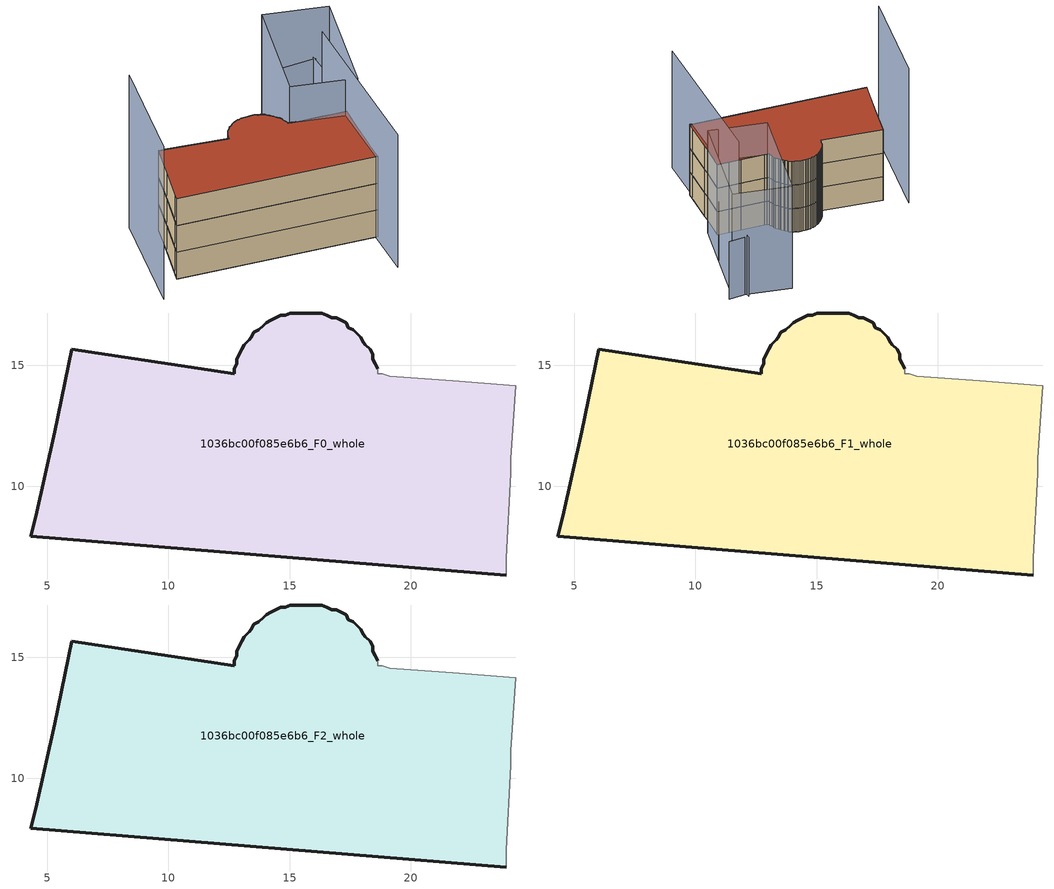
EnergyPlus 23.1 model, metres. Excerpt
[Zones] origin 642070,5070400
1036bc00f085e6b6_F0_whole
 floor ground (EU_floor_Construction): 23.93,6.35 23.93,7.05 24.13,10.55 24.13,11.15 24.33,14.15 23.03,14.25 21.73,14.35 19.13,14.55 18.83,14.65 18.63,14.65 18.63,14.85 18.53,15.05 18.43,15.25 18.43,15.46 18.33,15.66 18.13,15.86 18.03,15.96 17.93,16.16 17.73,16.36 17.63,16.46 17.43,16.56 17.33,16.76 17.13,16.86 16.93,16.96 16.73,16.96 16.53,17.06 16.33,17.16 16.13,17.16 15.93,17.16 15.63,17.16 15.43,17.16 15.23,17.16 15.03,17.16 14.83,17.06 14.63,17.06 14.43,16.96 14.23,16.86 14.03,16.76 13.93,16.66 13.73,16.46 13.53,16.36 13.43,16.16 13.33,16.06 13.13,15.86 13.03,15.66 12.93,15.46 12.82,15.26 12.82,15.06 12.72,14.86 12.72,14.66 6.02,15.66 5.32,12.26 4.52,8.75 4.32,7.95 z0
 wall outside (EU_wall_Construction): 23.93,6.35 4.32,7.95 4.52,8.75 5.32,12.26 6.02,15.66 12.72,14.66 12.72,14.86 12.82,15.06 12.82,15.26 12.93,15.46 13.03,15.66 13.13,15.86 13.33,16.06 13.43,16.16 13.53,16.36 13.73,16.46 13.93,16.66 14.03,16.76 14.23,16.86 14.43,16.96 14.63,17.06 14.83,17.06 15.03,17.16 15.23,17.16 15.43,17.16 15.63,17.16 15.93,17.16 16.13,17.16 16.33,17.16 16.53,17.06 16.73,16.96 16.93,16.96 17.13,16.86 17.33,16.76 17.43,16.56 17.63,16.46 17.73,16.36 17.93,16.16 18.03,15.96 18.13,15.86 18.33,15.66 18.43,15.46 18.43,15.25 18.53,15.05 18.63,14.85 z0:3
 wall adiabatic (EU_wall_Construction): 18.63,14.85 18.63,14.65 18.83,14.65 19.13,14.55 21.73,14.35 23.03,14.25 24.33,14.15 24.13,11.15 24.13,10.55 23.93,7.05 23.93,6.35 z0:3
1036bc00f085e6b6_F1_whole
 floor to 1036bc00f085e6b6_F0_whole (EU_floor_Construction): 23.93,6.35 23.93,7.05 24.13,10.55 24.13,11.15 24.33,14.15 23.03,14.25 21.73,14.35 19.13,14.55 18.83,14.65 18.63,14.65 18.63,14.85 18.53,15.05 18.43,15.25 18.43,15.46 18.33,15.66 18.13,15.86 18.03,15.96 17.93,16.16 17.73,16.36 17.63,16.46 17.43,16.56 17.33,16.76 17.13,16.86 16.93,16.96 16.73,16.96 16.53,17.06 16.33,17.16 16.13,17.16 15.93,17.16 15.63,17.16 15.43,17.16 15.03,17.16 14.83,17.06 14.63,17.06 14.43,16.96 14.23,16.86 14.03,16.76 13.93,16.66 13.73,16.46 13.53,16.36 13.43,16.16 13.33,16.06 13.13,15.86 13.02,15.66 12.93,15.46 12.82,15.26 12.82,15.06 12.72,14.86 12.72,14.66 6.02,15.66 5.32,12.26 4.52,8.75 4.32,7.95 z3
 wall outside (EU_wall_Construction): 23.93,6.35 4.32,7.95 4.52,8.75 5.32,12.26 6.02,15.66 12.72,14.66 12.72,14.86 12.82,15.06 12.82,15.26 12.93,15.46 13.03,15.66 13.13,15.86 13.33,16.06 13.43,16.16 13.53,16.36 13.73,16.46 13.93,16.66 14.03,16.76 14.23,16.86 14.43,16.96 14.63,17.06 14.83,17.06 15.03,17.16 15.23,17.16 15.43,17.16 15.63,17.16 15.93,17.16 16.13,17.16 16.33,17.16 16.53,17.06 16.73,16.96 16.93,16.96 17.13,16.86 17.33,16.76 17.43,16.56 17.63,16.46 17.73,16.36 17.93,16.16 18.03,15.96 18.13,15.86 18.33,15.66 18.43,15.46 18.43,15.25 18.53,15.05 18.63,14.85 z3:6
 wall adiabatic (EU_wall_Construction): 18.63,14.85 18.63,14.65 18.83,14.65 19.13,14.55 21.73,14.35 23.03,14.25 24.33,14.15 24.13,11.15 24.13,10.55 23.93,7.05 23.93,6.35 z3:6
1036bc00f085e6b6_F2_whole
 floor to 1036bc00f085e6b6_F1_whole (EU_floor_Construction): 23.93,6.35 23.93,7.05 24.13,10.55 24.13,11.15 24.33,14.15 23.03,14.25 21.73,14.35 19.13,14.55 18.83,14.65 18.63,14.65 18.63,14.85 18.53,15.05 18.43,15.25 18.43,15.46 18.33,15.66 18.13,15.86 18.03,15.96 17.93,16.16 17.73,16.36 17.63,16.46 17.43,16.56 17.33,16.76 17.13,16.86 16.93,16.96 16.73,16.96 16.53,17.06 16.33,17.16 16.13,17.16 15.93,17.16 15.63,17.16 15.43,17.16 15.03,17.16 14.83,17.06 14.63,17.06 14.43,16.96 14.23,16.86 14.03,16.76 13.93,16.66 13.73,16.46 13.53,16.36 13.43,16.16 13.33,16.06 13.13,15.86 13.02,15.66 12.93,15.46 12.82,15.26 12.82,15.06 12.72,14.86 12.72,14.66 6.02,15.66 5.32,12.26 4.52,8.75 4.32,7.95 z6
 wall outside (EU_wall_Construction): 23.93,6.35 4.32,7.95 4.52,8.75 5.32,12.26 6.02,15.66 12.72,14.66 12.72,14.86 12.82,15.06 12.82,15.26 12.93,15.46 13.03,15.66 13.13,15.86 13.33,16.06 13.43,16.16 13.53,16.36 13.73,16.46 13.93,16.66 14.03,16.76 14.23,16.86 14.43,16.96 14.63,17.06 14.83,17.06 15.03,17.16 15.23,17.16 15.43,17.16 15.63,17.16 15.93,17.16 16.13,17.16 16.33,17.16 16.53,17.06 16.73,16.96 16.93,16.96 17.13,16.86 17.33,16.76 17.43,16.56 17.63,16.46 17.73,16.36 17.93,16.16 18.03,15.96 18.13,15.86 18.33,15.66 18.43,15.46 18.43,15.25 18.53,15.05 18.63,14.85 z6:9
 wall adiabatic (EU_wall_Construction): 18.63,14.85 18.63,14.65 18.83,14.65 19.13,14.55 21.73,14.35 23.03,14.25 24.33,14.15 24.13,11.15 24.13,10.55 23.93,7.05 23.93,6.35 z6:9
 roof outside (EU_roof_Construction): 24.33,14.15 24.13,11.15 24.13,10.55 23.93,7.05 23.93,6.35 4.32,7.95 4.52,8.75 5.32,12.26 6.02,15.66 12.72,14.66 12.72,14.86 12.82,15.06 12.82,15.26 12.93,15.46 13.03,15.66 13.13,15.86 13.33,16.06 13.43,16.16 13.53,16.36 13.73,16.46 13.93,16.66 14.03,16.76 14.23,16.86 14.43,16.96 14.63,17.06 14.83,17.06 15.03,17.16 15.23,17.16 15.43,17.16 15.63,17.16 15.93,17.16 16.13,17.16 16.33,17.16 16.53,17.06 16.73,16.96 16.93,16.96 17.13,16.86 17.33,16.76 17.43,16.56 17.63,16.46 17.73,16.36 17.93,16.16 18.03,15.96 18.13,15.86 18.33,15.66 18.43,15.46 18.43,15.25 18.53,15.05 18.63,14.85 18.63,14.65 18.83,14.65 19.13,14.55 21.73,14.35 23.03,14.25 z9
shading: 23.53,1.14 24.1,18.92 z0:14.9; 18.82,14.62 21.29,26.12 / 21.29,26.12 27.52,24.79 / 27.52,24.79 25.05,13.28 / 25.05,13.28 18.82,14.62 z0:13; 26.14,18.35 25.99,25.52 z0:7.5; 28.04,25.12 21.15,24.88 z0:7.3; 3.78,17.2 1.9,5.57 z0:17.1
[Building]
EU S2 Campaign: North Axis=0; Terrain=City; Solar Distribution=FullExterior
[Site:Location]
Lyon-Bron: Latitude=45.75; Longitude=5; Time Zone=1; Elevation=198
[SizingPeriod:WeatherFileDays]
AnnualSizingPeriod: Begin Month=1; Begin Day of Month=1; End Month=12; End Day of Month=31; Day of Week for Start Day=Monday; Use Weather File Daylight Saving Period=No; Use Weather File Rain and Snow Indicators=No
[MATERIAL]
EU_InternalMass_Material: Roughness=MediumRough; Thickness=0.1; Conductivity=1; Density=1800; Specific Heat=900; Thermal Absorptance=0.9; Solar Absorptance=0.7; Visible Absorptance=0.7
[MATERIAL:NOMASS] Roughness=MediumRough; Thermal Absorptance=0.9; Solar Absorptance=0.7; Visible Absorptance=0.7
Name | Thermal Resistance
EU_wall_NoMass | 0.87146
EU_roof_NoMass | 0.842276
EU_floor_NoMass | 0.496999
[CONSTRUCTION]
EU_wall_Construction: EU_wall_NoMass
EU_roof_Construction: EU_roof_NoMass
EU_floor_Construction: EU_floor_NoMass
EU_InternalMass_Construction: EU_InternalMass_Material
[ZONE] Type=1; Multiplier=1; Ceiling Height=autocalculate; Floor Area=autocalculate; Part of Total Floor Area=Yes
Name | Volume
1036bc00f085e6b6_F0_whole | 470.649
1036bc00f085e6b6_F1_whole; 1036bc00f085e6b6_F2_whole | 470.646
[INTERNALMASS] Construction=EU_InternalMass_Construction; Surface Area=156.883
Name | Zone or ZoneList
1036bc00f085e6b6_F0_whole_EU_InternalMass | 1036bc00f085e6b6_F0_whole
1036bc00f085e6b6_F1_whole_EU_InternalMass | 1036bc00f085e6b6_F1_whole
1036bc00f085e6b6_F2_whole_EU_InternalMass | 1036bc00f085e6b6_F2_whole
[OTHEREQUIPMENT] Fuel Type=Electricity; Design Level Calculation Method=Watts/Area; Power per Zone Floor Area=1; Fraction Latent=0; Fraction Radiant=0; Fraction Lost=0; Carbon Dioxide Generation Rate=0; EndUse Subcategory=EU_Step8_InternalGains
Name | Zone or ZoneList or Space or SpaceList | Schedule
EU_Step8_InternalGain_1036bc00f085e6b6_F0_whole_f000 | 1036bc00f085e6b6_F0_whole | EU_Step8_GainSchedule_1036bc00f085e6b6_F0_whole_f000
EU_Step8_InternalGain_1036bc00f085e6b6_F1_whole_f000 | 1036bc00f085e6b6_F1_whole | EU_Step8_GainSchedule_1036bc00f085e6b6_F1_whole_f000
EU_Step8_InternalGain_1036bc00f085e6b6_F2_whole_f000 | 1036bc00f085e6b6_F2_whole | EU_Step8_GainSchedule_1036bc00f085e6b6_F2_whole_f000
[ZONEVENTILATION:DESIGNFLOWRATE] Schedule=EU_AlwaysOn; Design Flow Rate Calculation Method=AirChanges/Hour; Air Changes per Hour=0.425; Ventilation Type=Natural; Fan Pressure Rise=0; Fan Total Efficiency=1; Constant Term Coefficient=1; Temperature Term Coefficient=0; Velocity Term Coefficient=0; Velocity Squared Term Coefficient=0; Minimum Indoor Temperature=-100; Maximum Indoor Temperature=100; Delta Temperature=-100; Minimum Outdoor Temperature=-100; Maximum Outdoor Temperature=100; Maximum Wind Speed=40
Name | Zone or ZoneList or Space or SpaceList
EU_ConstantAir_1036bc00f085e6b6_F0_whole | 1036bc00f085e6b6_F0_whole
EU_ConstantAir_1036bc00f085e6b6_F1_whole | 1036bc00f085e6b6_F1_whole
EU_ConstantAir_1036bc00f085e6b6_F2_whole | 1036bc00f085e6b6_F2_whole
[HVACTEMPLATE:THERMOSTAT] Constant Heating Setpoint=20; Constant Cooling Setpoint=50
EU_HeatOnly_1036bc00f085e6b6_F0_whole; EU_HeatOnly_1036bc00f085e6b6_F1_whole; EU_HeatOnly_1036bc00f085e6b6_F2_whole
[HVACTEMPLATE:ZONE:IDEALLOADSAIRSYSTEM] System Availability Schedule=EU_AlwaysOn; Maximum Heating Supply Air Temperature=50; Minimum Cooling Supply Air Temperature=13; Maximum Heating Supply Air Humidity Ratio=0.0156; Minimum Cooling Supply Air Humidity Ratio=0.0077; Heating Limit=NoLimit; Cooling Limit=NoLimit; Heating Availability Schedule=EU_AlwaysOn; Cooling Availability Schedule=EU_CoolingOff; Dehumidification Control Type=ConstantSensibleHeatRatio; Cooling Sensible Heat Ratio=0.7; Dehumidification Setpoint=60; Humidification Control Type=None; Humidification Setpoint=30; Outdoor Air Method=None; Outdoor Air Flow Rate per Person=0.00944; Outdoor Air Flow Rate per Zone Floor Area=0; Outdoor Air Flow Rate per Zone=0; Demand Controlled Ventilation Type=None; Outdoor Air Economizer Type=NoEconomizer; Heat Recovery Type=None; Sensible Heat Recovery Effectiveness=0.7; Latent Heat Recovery Effectiveness=0.65
Name | Template Thermostat
1036bc00f085e6b6_F0_whole | EU_HeatOnly_1036bc00f085e6b6_F0_whole
1036bc00f085e6b6_F1_whole | EU_HeatOnly_1036bc00f085e6b6_F1_whole
1036bc00f085e6b6_F2_whole | EU_HeatOnly_1036bc00f085e6b6_F2_whole
[SIZING:ZONE] Zone Cooling Design Supply Air Temperature Input Method=SupplyAirTemperature; Zone Cooling Design Supply Air Temperature=13; Zone Heating Design Supply Air Temperature Input Method=SupplyAirTemperature; Zone Heating Design Supply Air Temperature=50; Zone Cooling Design Supply Air Humidity Ratio=0.008; Zone Heating Design Supply Air Humidity Ratio=0.008; Cooling Design Air Flow Method=DesignDay; Cooling Design Air Flow Rate=0; Cooling Minimum Air Flow per Zone Floor Area=0.000762; Cooling Minimum Air Flow=0; Cooling Minimum Air Flow Fraction=0.2; Heating Design Air Flow Method=DesignDay; Heating Design Air Flow Rate=0; Heating Maximum Air Flow per Zone Floor Area=0.002032; Heating Maximum Air Flow=0.141576; Heating Maximum Air Flow Fraction=0.3; Account for Dedicated Outdoor Air System=No; Dedicated Outdoor Air System Control Strategy=NeutralSupplyAir; Dedicated Outdoor Air Low Setpoint Temperature for Design=autosize; Dedicated Outdoor Air High Setpoint Temperature for Design=autosize; Zone Load Sizing Method=Sensible Load Only No Latent Load; Zone Latent Cooling Design Supply Air Humidity Ratio Input Method=HumidityRatioDifference; Zone Cooling Design Supply Air Humidity Ratio Difference=0.005; Zone Latent Heating Design Supply Air Humidity Ratio Input Method=HumidityRatioDifference; Zone Humidification Design Supply Air Humidity Ratio Difference=0.005
1036bc00f085e6b6_F0_whole; 1036bc00f085e6b6_F1_whole; 1036bc00f085e6b6_F2_whole
[SCHEDULE:CONSTANT]
Name | Hourly Value
EU_AlwaysOn | 1
EU_CoolingOff | 0
[SCHEDULE:FILE] Column Number=1; Rows to Skip at Top=0; Number of Hours of Data=8760; Column Separator=Comma; Interpolate to Timestep=No; Minutes per Item=60; Adjust Schedule for Daylight Savings=Yes
Name | File
EU_Step8_GainSchedule_1036bc00f085e6b6_F0_whole_f000 | ../../schedules/1036bc00f085e6b6/1036bc00f085e6b6_F0_whole_f000_gain.csv
EU_Step8_GainSchedule_1036bc00f085e6b6_F1_whole_f000 | ../../schedules/1036bc00f085e6b6/1036bc00f085e6b6_F1_whole_f000_gain.csv
EU_Step8_GainSchedule_1036bc00f085e6b6_F2_whole_f000 | ../../schedules/1036bc00f085e6b6/1036bc00f085e6b6_F2_whole_f000_gain.csv
